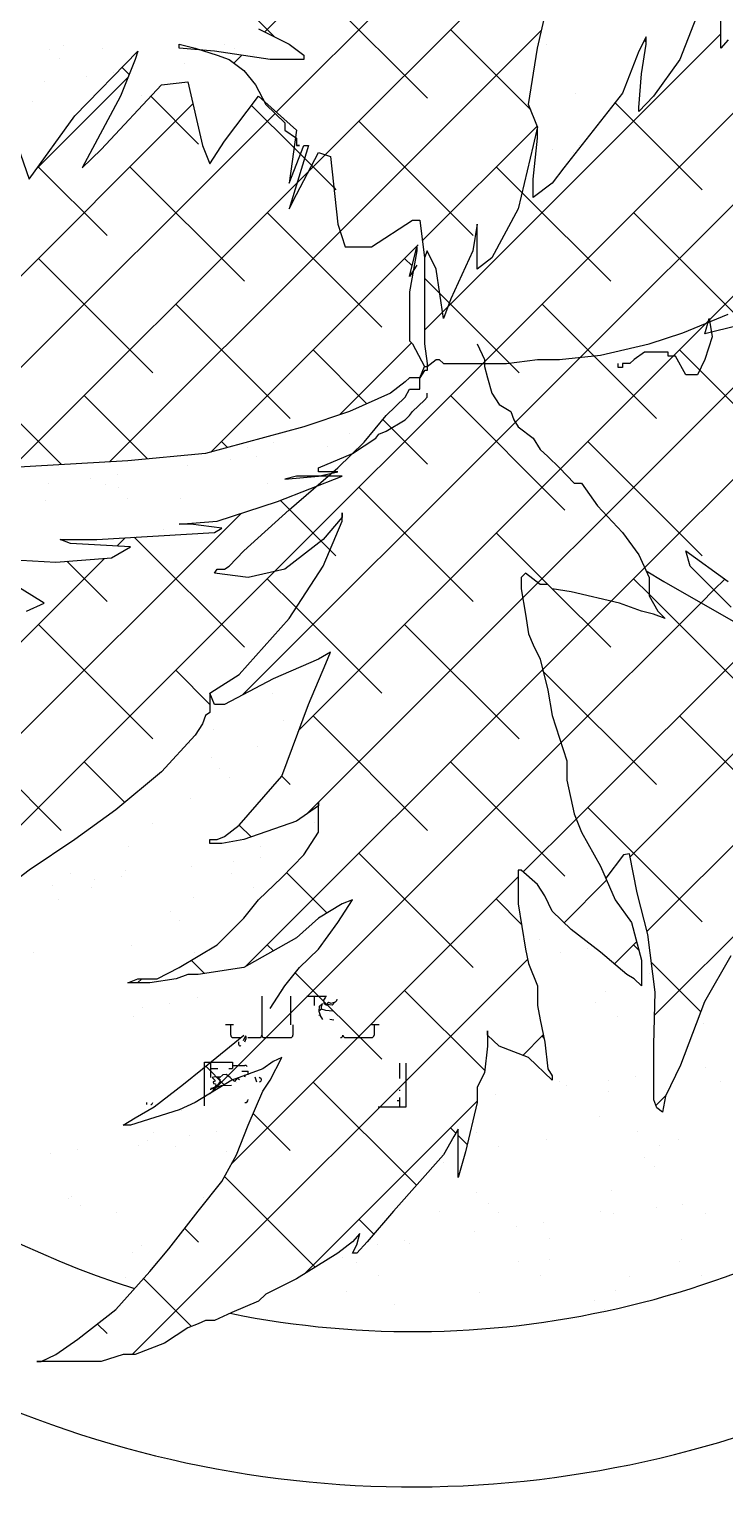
# Model space of a CAD drawing. Header units: metres. Extents: x -32982 to 1660, y -22516 to -303.
# Drawn here: x -20456 to -20174, y -10509 to -9918 of the extents above; entities that cross this region are included whole.
import ezdxf

# ---------------------------------------------------------------- set-up
doc = ezdxf.new("R2010")
doc.units = ezdxf.units.M
doc.header["$LTSCALE"] = 5
doc.header["$MEASUREMENT"] = 0
doc.layers.add('ARREDI_1piano', color=7, linetype='Continuous')

msp = doc.modelspace()

# ---------------------------------------------------------------- linework, layer by layer
at = {"layer": 'ARREDI_1piano', "color": 0}
for p, q in [((-20198.11, -9756.14), (-20360.84, -9918.87)), ((-19986.58, -9767.35), (-20272.58, -10053.35)), ((-19984.55, -9802.44), (-20232.95, -10050.84)), ((-20186.36, -9818.63), (-20336.45, -9968.72)), ((-20230.53, -9825.68), (-20356.24, -9951.39)), ((-20390.6, -9887.23), (-20357.09, -9920.74)), ((-20341.34, -9899.37), (-20294.94, -9945.77)), ((-20175.99, -9925.43), (-20175.99, -9903.84)), ((-20250.4, -9925.43), (-20246.23, -9907.16)), ((-20183.72, -9907.16), (-20192.65, -9930)), ((-20363.5, -9917.54), (-20351, -9923.77)), ((-20248.73, -9918.13), (-20330.4, -9999.8)), ((-20175.99, -9919.63), (-20286.72, -10030.36)), ((-20285.65, -9917.93), (-20253.11, -9950.48)), ((-20206.35, -9920.87), (-20209.32, -9926.68)), ((-20207.07, -9922.27), (-20206.35, -9922.99)), ((-20206.35, -9923.77), (-20206.35, -9920.87)), ((-20173.01, -9922.11), (-20175.99, -9925.43)), ((-20448.01, -9925.91), (-20448.01, -9925.91)), ((-20442.71, -9924.17), (-20442.71, -9924.17)), ((-20437.92, -9952.85), (-20412.32, -9926.68)), ((-20426.85, -9925.41), (-20426.85, -9925.41)), ((-20412.32, -9926.68), (-20413.51, -9930)), ((-20395.65, -9925.44), (-20395.65, -9923.77)), ((-20395.65, -9923.77), (-20389.1, -9925.44)), ((-20381.36, -9926.68), (-20395.65, -9925.44)), ((-20389.1, -9925.44), (-20380.17, -9928.34)), ((-20358.74, -9930), (-20381.36, -9926.68)), ((-20380.17, -9928.34), (-20375.41, -9930)), ((-20377.31, -9924.05), (-20377.31, -9924.05)), ((-20370.28, -9928.31), (-20373.47, -9931.5)), ((-20373.13, -9925.67), (-20373.13, -9925.67)), ((-20365.64, -9928.04), (-20365.64, -9928.04)), ((-20351, -9923.77), (-20345.05, -9928.34)), ((-20345.05, -9928.34), (-20345.05, -9930)), ((-20253.97, -9948.28), (-20250.4, -9925.43)), ((-20246.52, -9923.82), (-20246.52, -9923.82)), ((-20209.32, -9926.68), (-20215.87, -9943.71)), ((-20208.13, -9935.82), (-20206.35, -9923.77)), ((-20207.72, -9923.19), (-20207.72, -9923.19)), ((-20444.14, -9929.46), (-20444.14, -9929.46)), ((-20413.51, -9930), (-20419.46, -9944.96)), ((-20418.79, -9933.29), (-20415.95, -9936.13)), ((-20393.64, -9931.73), (-20393.64, -9931.73)), ((-20375.41, -9930), (-20369.46, -9934.57)), ((-20345.05, -9930), (-20358.74, -9930)), ((-20192.65, -9930), (-20203.37, -9944.95)), ((-20416.43, -9937.33), (-20453.03, -9973.94)), ((-20450.17, -9939.17), (-20450.17, -9939.17)), ((-20433.1, -9936.92), (-20433.1, -9936.92)), ((-20427.2, -9966.55), (-20402.79, -9940.39)), ((-20422.16, -9935.49), (-20422.16, -9935.49)), ((-20402.79, -9940.39), (-20392.08, -9939.14)), ((-20392.08, -9939.14), (-20386.12, -9964.89)), ((-20369.46, -9934.57), (-20364.69, -9940.39)), ((-20364.69, -9940.39), (-20360.53, -9948.28)), ((-20209.32, -9949.52), (-20208.13, -9935.82)), ((-20419.46, -9944.96), (-20434.94, -9974.03)), ((-20410.83, -9944.48), (-20410.83, -9944.48)), ((-20407.09, -9944.99), (-20387.74, -9964.33)), ((-20377.2, -9963.23), (-20363.5, -9944.95)), ((-20363.5, -9944.95), (-20348.03, -9958.66)), ((-20215.87, -9943.71), (-20239.68, -9974.03)), ((-20234.8, -9943.96), (-20234.8, -9943.96)), ((-20203.37, -9944.95), (-20209.32, -9951.18)), ((-20390.02, -9948.05), (-20514.24, -10072.27)), ((-20356.76, -9951.91), (-20470.7, -10065.85)), ((-20455.17, -9947.15), (-20455.17, -9947.15)), ((-20366.29, -9948.67), (-20349.03, -9965.93)), ((-20360.53, -9948.28), (-20352.79, -9955.75)), ((-20250.4, -9957.41), (-20253.97, -9948.28)), ((-20218.9, -9947.56), (-20183.57, -9982.9)), ((-20209.32, -9951.18), (-20209.32, -9949.52)), ((-20456.37, -9978.6), (-20437.92, -9952.85)), ((-20352.79, -9955.75), (-20352.79, -9958.66)), ((-20322.78, -9955.05), (-20276.37, -10001.46)), ((-20250.54, -9957.06), (-20297.05, -10003.57)), ((-20250.4, -9957.41), (-20252.18, -9964.89)), ((-20250.4, -9961.98), (-20250.4, -9957.41)), ((-20383.15, -9972.37), (-20377.2, -9963.23)), ((-20352.79, -9958.66), (-20348.03, -9961.98)), ((-20348.03, -9958.66), (-20351, -9980.26)), ((-20348.03, -9961.98), (-20348.03, -9964.89)), ((-20252.18, -9978.59), (-20250.4, -9961.98)), ((-20461.13, -9964.89), (-20456.37, -9978.6)), ((-20434.94, -9974.03), (-20427.2, -9966.55)), ((-20386.12, -9964.89), (-20383.15, -9972.37)), ((-20351, -9980.26), (-20345.05, -9964.89)), ((-20343.26, -9964.89), (-20351, -9990.64)), ((-20349.03, -9965.93), (-20346.45, -9968.5)), ((-20348.03, -9964.89), (-20346.83, -9964.89)), ((-20346.83, -9964.89), (-20348.03, -9964.89)), ((-20348.03, -9984.82), (-20339.1, -9967.8)), ((-20346.45, -9968.5), (-20344.83, -9970.12)), ((-20345.05, -9964.89), (-20343.26, -9964.89)), ((-20336.45, -9968.72), (-20343.04, -9975.31)), ((-20339.1, -9967.8), (-20334.33, -9969.46)), ((-20334.33, -9969.46), (-20331.36, -9996.87)), ((-20252.18, -9964.89), (-20258.14, -9990.64)), ((-20244.15, -9966.42), (-20244.15, -9966.42)), ((-20235.67, -9967.93), (-20235.67, -9967.93)), ((-20233.22, -9964.98), (-20233.22, -9964.98)), ((-20452.76, -9973.56), (-20424.87, -10001.46)), ((-20415.59, -9973.61), (-20369.18, -10020.02)), ((-20343.04, -9975.31), (-20347.84, -9980.11)), ((-20344.83, -9970.12), (-20341.87, -9973.09)), ((-20341.87, -9973.09), (-20332.97, -9981.98)), ((-20267.09, -9973.61), (-20256.62, -9984.09)), ((-20239.68, -9974.03), (-20244.44, -9980.26)), ((-20347.84, -9980.11), (-20463.32, -10095.59)), ((-20252.18, -9986.07), (-20252.18, -9978.59)), ((-20244.44, -9980.26), (-20252.18, -9986.07)), ((-20351, -9990.64), (-20348.03, -9984.82)), ((-20332.97, -9981.98), (-20332.06, -9982.9)), ((-20256.62, -9984.09), (-20220.69, -10020.02)), ((-20359.9, -9992.18), (-20313.5, -10038.58)), ((-20258.14, -9990.64), (-20268.85, -10010.57)), ((-20211.41, -9992.18), (-20171.09, -10032.49)), ((-20331.36, -9996.87), (-20328.38, -10006.01)), ((-20317.67, -10006.01), (-20301, -9995.21)), ((-20301, -9995.21), (-20298.02, -9995.21)), ((-20298.02, -9995.21), (-20296.23, -10010.57)), ((-20274.8, -9996.87), (-20276.59, -10007.67)), ((-20274.8, -10015.14), (-20274.8, -9996.87)), ((-20066.54, -9995.8), (-20206.95, -10136.21)), ((-20330.4, -9999.8), (-20423.84, -10093.24)), ((-20298.67, -10005.19), (-20382.8, -10089.32)), ((-20452.71, -10010.74), (-20406.31, -10057.14)), ((-20328.38, -10006.01), (-20317.67, -10006.01)), ((-20304.22, -10010.74), (-20301.14, -10013.81)), ((-20302.19, -10018.05), (-20299.21, -10006.01)), ((-20299.21, -10007.67), (-20302.19, -10024.28)), ((-20299.21, -10006.01), (-20299.21, -10007.67)), ((-20295.04, -10007.67), (-20296.23, -10010.57)), ((-20296.23, -10010.57), (-20296.23, -10045.46)), ((-20291.47, -10015.14), (-20295.04, -10007.67)), ((-20276.59, -10007.67), (-20285.52, -10027.19)), ((-20268.85, -10010.57), (-20274.8, -10015.14)), ((-20154.76, -10009.77), (-20180.65, -10035.67)), ((-20299.21, -10013.48), (-20302.19, -10018.05)), ((-20300.44, -10014.52), (-20300.1, -10014.85)), ((-20288.5, -10035.08), (-20291.47, -10015.14)), ((-20123.65, -10015.79), (-20222.58, -10114.72)), ((-20296.23, -10018.72), (-20290.01, -10024.95)), ((-20302.19, -10024.28), (-20302.19, -10044.21)), ((-20290.01, -10024.95), (-20286.14, -10028.82)), ((-20285.52, -10027.19), (-20288.5, -10035.08)), ((-20286.14, -10028.82), (-20261.76, -10053.2)), ((-20397.02, -10029.3), (-20350.62, -10075.7)), ((-20288.88, -10032.52), (-20296.23, -10039.88)), ((-20286.72, -10030.36), (-20288.88, -10032.52)), ((-20248.53, -10029.3), (-20227.53, -10050.3)), ((-20191.46, -10040.89), (-20173.01, -10033.41)), ((-20182.07, -10037.09), (-20241.09, -10096.1)), ((-20205.15, -10045.46), (-20191.46, -10040.89)), ((-20182.53, -10041.31), (-20180.75, -10035.08)), ((-20168.84, -10037.98), (-20182.53, -10041.31)), ((-20181.02, -10036.04), (-20182.07, -10037.09)), ((-20180.75, -10035.08), (-20179.56, -10042.55)), ((-20301.4, -10045.04), (-20330.57, -10074.21)), ((-20302.19, -10044.21), (-20301, -10045.46)), ((-20301, -10045.46), (-20296.23, -10054.6)), ((-20296.23, -10045.46), (-20295.04, -10053.35)), ((-20274.8, -10045.46), (-20271.83, -10051.69)), ((-20224.8, -10050.03), (-20205.15, -10045.46)), ((-20179.56, -10042.55), (-20182.53, -10051.69)), ((-20341.34, -10047.86), (-20319.51, -10069.69)), ((-20295.04, -10054.6), (-20291.47, -10051.69)), ((-20291.47, -10051.69), (-20290.28, -10051.69)), ((-20290.28, -10051.69), (-20288.5, -10053.35)), ((-20271.83, -10051.69), (-20271.83, -10054.6)), ((-20262.9, -10053.35), (-20250.4, -10051.69)), ((-20232.95, -10050.84), (-20259.3, -10077.2)), ((-20250.4, -10051.69), (-20241.47, -10051.69)), ((-20241.47, -10051.69), (-20224.8, -10050.03)), ((-20227.53, -10050.3), (-20202.13, -10075.7)), ((-20211.11, -10051.69), (-20212.89, -10053.35)), ((-20206.94, -10048.78), (-20211.11, -10051.69)), ((-20197.42, -10048.78), (-20206.94, -10048.78)), ((-20197.42, -10050.44), (-20197.42, -10048.78)), ((-20194.44, -10050.44), (-20197.42, -10050.44)), ((-20190.27, -10057.92), (-20194.44, -10050.44)), ((-20192.85, -10047.86), (-20146.44, -10094.27)), ((-20182.53, -10051.69), (-20185.51, -10057.92)), ((-20272.58, -10053.35), (-20357, -10137.77)), ((-20298.02, -10059.16), (-20296.23, -10054.6)), ((-20296.23, -10056.26), (-20298.02, -10059.16)), ((-20296.23, -10054.6), (-20295.04, -10054.6)), ((-20295.04, -10056.26), (-20296.23, -10056.26)), ((-20295.04, -10053.35), (-20295.04, -10056.26)), ((-20288.5, -10053.35), (-20262.9, -10053.35)), ((-20271.83, -10054.6), (-20270.64, -10059.16)), ((-20261.76, -10053.2), (-20257.81, -10057.14)), ((-20217.66, -10055.01), (-20217.66, -10053.35)), ((-20215.87, -10055.01), (-20217.66, -10055.01)), ((-20212.89, -10053.35), (-20215.87, -10053.35)), ((-20215.87, -10053.35), (-20215.87, -10055.01)), ((-20185.51, -10057.92), (-20190.27, -10057.92)), ((-20303.97, -10060.83), (-20309.93, -10065.39)), ((-20302.19, -10059.16), (-20303.97, -10060.83)), ((-20303.97, -10067.06), (-20302.19, -10063.73)), ((-20298.02, -10059.16), (-20302.19, -10059.16)), ((-20302.19, -10063.73), (-20298.02, -10063.73)), ((-20298.02, -10063.73), (-20298.02, -10059.16)), ((-20270.64, -10059.16), (-20268.85, -10065.39)), ((-20434.15, -10066.42), (-20408.5, -10092.07)), ((-20309.93, -10065.39), (-20326.59, -10072.87)), ((-20311.71, -10074.53), (-20303.97, -10067.06)), ((-20301, -10072.87), (-20296.23, -10068.3)), ((-20296.23, -10068.3), (-20295.04, -10067.06)), ((-20295.04, -10067.06), (-20295.04, -10065.39)), ((-20285.65, -10066.42), (-20239.25, -10112.83)), ((-20268.85, -10065.39), (-20265.87, -10069.96)), ((-20265.87, -10069.96), (-20261.11, -10072.87)), ((-20465.74, -10071.95), (-20443.43, -10094.27)), ((-20326.59, -10072.87), (-20345.05, -10079.1)), ((-20320.64, -10085.33), (-20311.71, -10074.53)), ((-20313.05, -10076.15), (-20294.94, -10094.27)), ((-20311.71, -10080.76), (-20303.97, -10076.19)), ((-20303.97, -10076.19), (-20302.19, -10074.53)), ((-20302.19, -10074.53), (-20301, -10072.87)), ((-20261.11, -10072.87), (-20259.92, -10076.19)), ((-20259.92, -10076.19), (-20258.14, -10079.1)), ((-20345.05, -10079.1), (-20384.93, -10089.9)), ((-20259.3, -10077.2), (-20369.9, -10187.8)), ((-20326.43, -10081.81), (-20326.43, -10081.81)), ((-20315.88, -10083.67), (-20314.69, -10082.01)), ((-20314.69, -10082.01), (-20311.71, -10080.76)), ((-20258.14, -10079.1), (-20252.18, -10083.67)), ((-20378.46, -10084.98), (-20375.97, -10087.47)), ((-20367.84, -10087.53), (-20367.84, -10087.53)), ((-20357.24, -10085.36), (-20357.24, -10085.36)), ((-20335.55, -10087.2), (-20335.55, -10087.2)), ((-20331.36, -10095.71), (-20320.64, -10085.33)), ((-20325.4, -10089.9), (-20315.88, -10083.67)), ((-20252.18, -10083.67), (-20249.21, -10088.24)), ((-20249.21, -10088.24), (-20246.23, -10091.14)), ((-20229.97, -10084.98), (-20183.57, -10131.39)), ((-20416.48, -10092.8), (-20465.3, -10095.71)), ((-20384.93, -10089.9), (-20416.48, -10092.8)), ((-20375.01, -10092.39), (-20375.01, -10092.39)), ((-20364.08, -10090.96), (-20364.08, -10090.96)), ((-20339.1, -10095.71), (-20325.4, -10089.9)), ((-20246.23, -10091.14), (-20241.47, -10095.71)), ((-20431.54, -10099.84), (-20431.54, -10099.84)), ((-20420.61, -10098.4), (-20420.61, -10098.4)), ((-20392.08, -10094.64), (-20392.08, -10094.64)), ((-20355.76, -10109.42), (-20329.57, -10099.03)), ((-20352.79, -10100.28), (-20339.1, -10099.03)), ((-20348.03, -10099.03), (-20352.79, -10100.28)), ((-20351, -10112.74), (-20331.36, -10095.71)), ((-20329.57, -10099.03), (-20348.03, -10099.03)), ((-20241.09, -10096.1), (-20347.13, -10202.15)), ((-20339.1, -10097.37), (-20339.1, -10095.71)), ((-20339.1, -10099.03), (-20331.36, -10097.37)), ((-20331.36, -10097.37), (-20339.1, -10097.37)), ((-20241.47, -10095.71), (-20235.51, -10101.94)), ((-20448.61, -10102.08), (-20448.61, -10102.08)), ((-20425.35, -10102.36), (-20425.35, -10102.36)), ((-20420.37, -10103.8), (-20420.37, -10103.8)), ((-20359.95, -10102.24), (-20359.95, -10102.24)), ((-20338.97, -10102.11), (-20338.97, -10102.11)), ((-20322.78, -10103.55), (-20276.37, -10149.95)), ((-20235.51, -10101.94), (-20232.54, -10101.94)), ((-20232.54, -10101.94), (-20225.99, -10111.08)), ((-20449.88, -10109), (-20449.88, -10109)), ((-20416.49, -10108), (-20416.49, -10108)), ((-20394.91, -10108.3), (-20394.91, -10108.3)), ((-20380.17, -10117.31), (-20355.76, -10109.42)), ((-20354.52, -10108.92), (-20350.84, -10112.6)), ((-20225.99, -10111.08), (-20215.87, -10121.88)), ((-20370.55, -10114.2), (-20515.1, -10258.75)), ((-20395.65, -10118.55), (-20380.17, -10117.31)), ((-20369.46, -10129.35), (-20351, -10112.74)), ((-20350.84, -10112.6), (-20338.07, -10125.38)), ((-20329.57, -10115.65), (-20337.31, -10124.78)), ((-20337.31, -10135.58), (-20329.57, -10117.31)), ((-20329.57, -10117.31), (-20329.57, -10113.99)), ((-20329.57, -10113.99), (-20329.57, -10115.65)), ((-20222.58, -10114.72), (-20250.18, -10142.31)), ((-20428.99, -10124.78), (-20381.36, -10121.88)), ((-20402.1, -10120.54), (-20402.1, -10120.54)), ((-20390.89, -10118.55), (-20395.65, -10118.55)), ((-20378.39, -10120.22), (-20390.89, -10118.55)), ((-20381.36, -10121.88), (-20378.39, -10120.22)), ((-20267.09, -10122.11), (-20245.01, -10144.19)), ((-20215.87, -10121.88), (-20209.32, -10131.01)), ((-20439.7, -10126.44), (-20443.87, -10124.78)), ((-20443.87, -10124.78), (-20428.99, -10124.78)), ((-20415.29, -10127.69), (-20439.7, -10126.44)), ((-20423.03, -10132.26), (-20415.29, -10127.69)), ((-20417.56, -10124.09), (-20420.88, -10127.41)), ((-20420.24, -10127.73), (-20420.24, -10127.73)), ((-20413.83, -10123.86), (-20369.18, -10168.51)), ((-20375.41, -10135.58), (-20369.46, -10129.35)), ((-20337.31, -10124.78), (-20352.79, -10136.83)), ((-20338.07, -10125.38), (-20334.5, -10128.95)), ((-20334.5, -10128.95), (-20332.06, -10131.39)), ((-20188.49, -10135.58), (-20190.27, -10129.35)), ((-20190.27, -10129.35), (-20173.01, -10141.81)), ((-20425.95, -10132.47), (-20573.83, -10280.35)), ((-20474.82, -10132.26), (-20445.65, -10133.92)), ((-20445.65, -10133.92), (-20423.03, -10132.26)), ((-20441.22, -10133.6), (-20424.87, -10149.95)), ((-20377.19, -10136.83), (-20375.41, -10135.58)), ((-20351, -10156.76), (-20337.31, -10135.58)), ((-20209.32, -10131.01), (-20205.15, -10140.15)), ((-20171.82, -10152.19), (-20188.49, -10135.58)), ((-20357, -10137.77), (-20488.53, -10269.3)), ((-20450.42, -10150.53), (-20467.08, -10140.15)), ((-20381.36, -10138.49), (-20380.17, -10136.83)), ((-20367.67, -10140.15), (-20381.36, -10138.49)), ((-20380.17, -10136.83), (-20377.19, -10136.83)), ((-20352.79, -10136.83), (-20367.67, -10140.15)), ((-20359.9, -10140.67), (-20348.18, -10152.39)), ((-20255.16, -10138.49), (-20256.94, -10140.15)), ((-20256.94, -10140.15), (-20256.94, -10144.72)), ((-20249.21, -10143.06), (-20255.16, -10138.49)), ((-20206.95, -10136.21), (-20220.48, -10149.74)), ((-20211.41, -10140.67), (-20205.15, -10146.92)), ((-20206.34, -10137.54), (-20199.2, -10141.81)), ((-20205.15, -10140.15), (-20205.15, -10147.62)), ((-20174.41, -10140.8), (-20178.83, -10145.21)), ((-20256.94, -10144.72), (-20255.16, -10155.1)), ((-20250.18, -10142.31), (-20256.3, -10148.44)), ((-20246.23, -10143.06), (-20249.21, -10143.06)), ((-20244.44, -10144.72), (-20246.23, -10143.06)), ((-20245.01, -10144.19), (-20220.69, -10168.51)), ((-20236.7, -10145.96), (-20244.44, -10144.72)), ((-20217.06, -10150.53), (-20236.7, -10145.96)), ((-20205.15, -10146.92), (-20165, -10187.07)), ((-20199.2, -10141.81), (-20170.03, -10158.42)), ((-20178.83, -10145.21), (-20184.05, -10150.44)), ((-20457.56, -10153.86), (-20450.42, -10150.53)), ((-20348.18, -10152.39), (-20313.5, -10187.07)), ((-20256.3, -10148.44), (-20344.16, -10236.3)), ((-20220.48, -10149.74), (-20248.22, -10177.48)), ((-20184.05, -10150.44), (-20240.85, -10207.24)), ((-20146.14, -10149.64), (-20234.68, -10238.18)), ((-20208.13, -10153.85), (-20217.06, -10150.53)), ((-20205.15, -10147.62), (-20201.58, -10153.85)), ((-20452.71, -10159.23), (-20406.31, -10205.63)), ((-20371.24, -10179.6), (-20351, -10156.76)), ((-20304.22, -10159.23), (-20257.81, -10205.63)), ((-20255.16, -10155.1), (-20253.97, -10162.99)), ((-20116.39, -10157.02), (-20212.82, -10253.45)), ((-20203.37, -10155.1), (-20208.13, -10153.85)), ((-20198.61, -10156.76), (-20203.37, -10155.1)), ((-20201.58, -10153.85), (-20200.39, -10155.1)), ((-20200.39, -10155.1), (-20198.61, -10156.76)), ((-20253.97, -10162.99), (-20252.18, -10167.56)), ((-20083.03, -10160.79), (-20205.98, -10283.73)), ((-20334.33, -10170.47), (-20339.1, -10173.37)), ((-20336.12, -10175.04), (-20334.33, -10170.47)), ((-20252.18, -10167.56), (-20249.21, -10173.37)), ((-20339.1, -10173.37), (-20357.55, -10181.27)), ((-20343.26, -10191.65), (-20336.12, -10175.04)), ((-20249.21, -10173.37), (-20246.23, -10185.83)), ((-20397.02, -10177.79), (-20383.15, -10191.67)), ((-20381.36, -10185.83), (-20371.24, -10179.6)), ((-20357.55, -10181.27), (-20377.19, -10191.65)), ((-20248.22, -10177.48), (-20368.7, -10297.96)), ((-20248.53, -10177.79), (-20248.03, -10178.29)), ((-20248.03, -10178.29), (-20202.13, -10224.2)), ((-20062.13, -10177.01), (-20202.91, -10317.78)), ((-20383.15, -10187.08), (-20381.36, -10185.83)), ((-20381.36, -10191.65), (-20383.15, -10187.08)), ((-20383.15, -10187.08), (-20383.15, -10194.97)), ((-20357.91, -10187.1), (-20357.91, -10187.1)), ((-20246.23, -10185.83), (-20244.44, -10196.22)), ((-20377.19, -10191.65), (-20381.36, -10191.65)), ((-20353.98, -10220.72), (-20343.26, -10191.65)), ((-20489.83, -10196.35), (-20443.43, -10242.76)), ((-20386.12, -10199.54), (-20389.1, -10204.11)), ((-20384.93, -10196.22), (-20386.12, -10199.54)), ((-20383.15, -10194.97), (-20384.93, -10196.22)), ((-20353.36, -10198.29), (-20353.36, -10198.29)), ((-20341.34, -10196.35), (-20294.94, -10242.76)), ((-20244.44, -10196.22), (-20238.49, -10214.49)), ((-20192.85, -10196.35), (-20146.44, -10242.76)), ((-20389.1, -10204.11), (-20402.79, -10219.06)), ((-20381.88, -10202.04), (-20381.88, -10202.04)), ((-20391.43, -10207.53), (-20391.43, -10207.53)), ((-20240.85, -10207.24), (-20383.19, -10349.58)), ((-20363.87, -10208.92), (-20363.87, -10208.92)), ((-20434.15, -10214.92), (-20417.64, -10231.42)), ((-20382.57, -10213.17), (-20382.57, -10213.17)), ((-20379.14, -10217.85), (-20379.14, -10217.85)), ((-20285.65, -10214.92), (-20239.25, -10261.32)), ((-20238.49, -10214.49), (-20238.49, -10222.38)), ((-20402.79, -10219.06), (-20421.25, -10234.43)), ((-20375.27, -10221.4), (-20375.27, -10221.4)), ((-20371.24, -10240.65), (-20353.98, -10220.72)), ((-20354.03, -10220.78), (-20350.62, -10224.2)), ((-20238.49, -10222.38), (-20235.51, -10236.09)), ((-20390.94, -10229.69), (-20390.94, -10229.69)), ((-20421.25, -10234.43), (-20437.91, -10246.47)), ((-20339.1, -10232.76), (-20348.02, -10238.99)), ((-20339.1, -10243.56), (-20339.1, -10231.52)), ((-20339.1, -10231.52), (-20339.1, -10232.76)), ((-20235.51, -10236.09), (-20232.54, -10243.56)), ((-20229.97, -10233.48), (-20183.57, -10279.88)), ((-20406.35, -10239.81), (-20406.35, -10239.81)), ((-20377.19, -10245.22), (-20371.24, -10240.65)), ((-20371.27, -10240.67), (-20366.5, -10245.44)), ((-20348.02, -10238.99), (-20369.46, -10246.47)), ((-20340.95, -10239.69), (-20340.95, -10239.69)), ((-20234.68, -10238.18), (-20256.14, -10259.64)), ((-20437.91, -10246.47), (-20456.37, -10258.93)), ((-20383.15, -10248.13), (-20383.15, -10246.47)), ((-20383.15, -10246.47), (-20380.17, -10246.47)), ((-20380.17, -10246.47), (-20377.19, -10245.22)), ((-20369.46, -10246.47), (-20378.38, -10248.13)), ((-20345.05, -10252.7), (-20339.1, -10243.56)), ((-20232.54, -10243.56), (-20224.8, -10257.27)), ((-20416.27, -10249.12), (-20416.27, -10249.12)), ((-20378.38, -10248.13), (-20383.15, -10248.13)), ((-20362.55, -10249.38), (-20362.55, -10249.38)), ((-20353.98, -10261.84), (-20345.05, -10252.7)), ((-20322.78, -10252.04), (-20276.37, -10298.44)), ((-20215.44, -10252.73), (-20222.67, -10262.15)), ((-20213.03, -10252.32), (-20215.44, -10252.73)), ((-20210, -10268.15), (-20213.03, -10252.32)), ((-20456.37, -10258.93), (-20470.06, -10269.31)), ((-20417.5, -10258.98), (-20417.5, -10258.98)), ((-20390.52, -10257.55), (-20390.52, -10257.55)), ((-20373.45, -10255.31), (-20373.45, -10255.31)), ((-20362.52, -10253.87), (-20362.52, -10253.87)), ((-20256.94, -10258.93), (-20258.13, -10258.93)), ((-20258.13, -10258.93), (-20258.13, -10272.63)), ((-20250.4, -10264.74), (-20256.94, -10258.93)), ((-20224.8, -10257.27), (-20218.85, -10270.97)), ((-20447.05, -10265), (-20447.05, -10265)), ((-20439.86, -10260.24), (-20439.86, -10260.24)), ((-20429.98, -10262.75), (-20429.98, -10262.75)), ((-20419.05, -10261.31), (-20419.05, -10261.31)), ((-20374.47, -10260.12), (-20374.47, -10260.12)), ((-20258.13, -10261.64), (-20374.34, -10377.85)), ((-20363.5, -10270.97), (-20353.98, -10261.84)), ((-20352.06, -10259.88), (-20335.62, -10276.32)), ((-20247.42, -10269.31), (-20250.4, -10264.74)), ((-20222.33, -10262.96), (-20239.59, -10280.22)), ((-20444.59, -10270.85), (-20444.59, -10270.85)), ((-20431.01, -10265.88), (-20431.01, -10265.88)), ((-20389.62, -10270.15), (-20389.62, -10270.15)), ((-20369.46, -10278.45), (-20363.5, -10270.97)), ((-20365.61, -10265.76), (-20365.61, -10265.76)), ((-20331.36, -10280.11), (-20325.4, -10270.97)), ((-20325.4, -10270.97), (-20329.57, -10272.63)), ((-20267.09, -10270.6), (-20256.79, -10280.91)), ((-20244.44, -10275.54), (-20247.42, -10269.31)), ((-20218.85, -10270.97), (-20212.3, -10280.11)), ((-20205.66, -10285), (-20210, -10268.15)), ((-20399.23, -10275.72), (-20399.23, -10275.72)), ((-20329.57, -10272.63), (-20339.09, -10278.45)), ((-20258.13, -10272.63), (-20255.16, -10290.91)), ((-20236.7, -10283.02), (-20244.44, -10275.54)), ((-20395.36, -10279.27), (-20395.36, -10279.27)), ((-20380.17, -10289.25), (-20369.46, -10278.45)), ((-20339.09, -10278.45), (-20348.02, -10286.34)), ((-20339.09, -10290.91), (-20331.36, -10280.11)), ((-20224.8, -10292.15), (-20236.7, -10283.02)), ((-20212.3, -10280.11), (-20208.13, -10295.47)), ((-20395.65, -10298.38), (-20380.17, -10289.25)), ((-20348.02, -10286.34), (-20369.46, -10298.38)), ((-20359.9, -10289.16), (-20357.44, -10291.63)), ((-20249.54, -10287.1), (-20249.54, -10287.1)), ((-20210.18, -10287.93), (-20219.19, -10296.94)), ((-20211.41, -10289.16), (-20209.26, -10291.31)), ((-20202.63, -10308.34), (-20205.66, -10285)), ((-20454.78, -10292.51), (-20454.78, -10292.51)), ((-20414.94, -10289.58), (-20414.94, -10289.58)), ((-20254.33, -10294.96), (-20414.74, -10455.37)), ((-20389.39, -10292.4), (-20389.39, -10292.4)), ((-20346.83, -10298.38), (-20339.09, -10290.91)), ((-20255.16, -10290.91), (-20253.97, -10296.72)), ((-20241.03, -10292.24), (-20241.03, -10292.24)), ((-20230.1, -10290.81), (-20230.1, -10290.81)), ((-20214.08, -10301.29), (-20224.8, -10292.15)), ((-20171.95, -10293.61), (-20182.69, -10312.38)), ((-20404.58, -10302.95), (-20395.65, -10298.38)), ((-20390.72, -10295.47), (-20385.31, -10300.88)), ((-20369.46, -10298.38), (-20387.91, -10301.29)), ((-20352.79, -10305.86), (-20346.83, -10298.38)), ((-20348.54, -10300.52), (-20313.5, -10335.57)), ((-20253.97, -10296.72), (-20250.4, -10305.86)), ((-20208.13, -10295.47), (-20208.13, -10305.86)), ((-20205.15, -10301), (-20205.15, -10301)), ((-20204.18, -10296.39), (-20184.2, -10316.37)), ((-20416.48, -10304.61), (-20412.32, -10302.95)), ((-20407.55, -10304.61), (-20416.48, -10304.61)), ((-20410.81, -10302.95), (-20412.48, -10304.61)), ((-20412.32, -10302.95), (-20404.58, -10302.95)), ((-20396.84, -10302.95), (-20407.55, -10304.61)), ((-20392.08, -10301.29), (-20396.84, -10302.95)), ((-20387.91, -10301.29), (-20392.08, -10301.29)), ((-20358.74, -10314.99), (-20352.79, -10305.86)), ((-20250.4, -10305.86), (-20250.4, -10313.75)), ((-20211.11, -10302.95), (-20214.08, -10301.29)), ((-20208.13, -10305.86), (-20211.11, -10302.95)), ((-20388.3, -10310.62), (-20388.3, -10310.62)), ((-20357.51, -10312.71), (-20357.51, -10312.71)), ((-20354.09, -10307.13), (-20354.09, -10307.13)), ((-20304.22, -10307.72), (-20271.72, -10340.22)), ((-20226.71, -10312.47), (-20226.71, -10312.47)), ((-20222.89, -10308.13), (-20222.89, -10308.13)), ((-20203.26, -10329.62), (-20202.63, -10308.34)), ((-20182.69, -10312.38), (-20192.38, -10337.96)), ((-20414.05, -10318.47), (-20414.05, -10318.47)), ((-20410.62, -10314.57), (-20410.62, -10314.57)), ((-20399.69, -10313.13), (-20399.69, -10313.13)), ((-20250.4, -10313.75), (-20249.21, -10319.56)), ((-20217.86, -10318.11), (-20217.86, -10318.11)), ((-20270.64, -10324.13), (-20270.64, -10330.36)), ((-20270.64, -10325.79), (-20270.64, -10324.13)), ((-20249.21, -10319.56), (-20247.42, -10328.7)), ((-20183.01, -10321.29), (-20183.01, -10321.29)), ((-20386.12, -10339.5), (-20369.46, -10325.79)), ((-20270.64, -10330.36), (-20271.83, -10341.16)), ((-20265.87, -10330.36), (-20270.64, -10325.79)), ((-20253.97, -10334.93), (-20265.87, -10330.36)), ((-20248, -10325.75), (-20256.29, -10334.04)), ((-20248.53, -10326.28), (-20247.74, -10327.08)), ((-20247.42, -10328.7), (-20246.23, -10339.5)), ((-20203.26, -10352.13), (-20203.26, -10329.62)), ((-20357.55, -10336.59), (-20361.72, -10339.5)), ((-20358.74, -10344.07), (-20353.98, -10334.93)), ((-20353.98, -10334.93), (-20357.55, -10336.59)), ((-20244.44, -10344.07), (-20253.97, -10334.93)), ((-20393.86, -10345.73), (-20386.12, -10339.5)), ((-20384.85, -10338.45), (-20377.33, -10345.98)), ((-20361.72, -10339.5), (-20374.22, -10344.07)), ((-20271.83, -10341.16), (-20274.8, -10346.97)), ((-20246.23, -10339.5), (-20244.44, -10342.4)), ((-20244.44, -10342.4), (-20244.44, -10344.07)), ((-20192.38, -10337.96), (-20198.41, -10350.59)), ((-20182.22, -10338.87), (-20182.22, -10338.87)), ((-20405.77, -10354.86), (-20393.86, -10345.73)), ((-20374.22, -10344.07), (-20389.1, -10353.2)), ((-20372.43, -10344.98), (-20372.43, -10344.98)), ((-20361.72, -10348.63), (-20358.74, -10344.07)), ((-20341.34, -10344.85), (-20299.44, -10386.74)), ((-20274.8, -10346.97), (-20274.8, -10353.2)), ((-20241.63, -10344.74), (-20241.63, -10344.74)), ((-20238.75, -10346.32), (-20238.75, -10346.32)), ((-20221.67, -10344.07), (-20221.67, -10344.07)), ((-20210.74, -10342.63), (-20210.74, -10342.63)), ((-20176.23, -10344.63), (-20176.23, -10344.63)), ((-20389.1, -10353.2), (-20395.65, -10356.11)), ((-20367.67, -10362.34), (-20361.72, -10348.63)), ((-20274.8, -10352.56), (-20345, -10422.75)), ((-20274.8, -10353.2), (-20279.57, -10373.14)), ((-20267.27, -10350.07), (-20267.27, -10350.07)), ((-20221.57, -10348.59), (-20221.57, -10348.59)), ((-20202.04, -10355.31), (-20203.26, -10352.13)), ((-20198.25, -10350.25), (-20202.39, -10354.39)), ((-20198.41, -10350.59), (-20199.73, -10357.08)), ((-20418.27, -10362.34), (-20413.51, -10359.43)), ((-20395.65, -10356.11), (-20415.29, -10362.34)), ((-20413.51, -10359.43), (-20405.77, -10354.86)), ((-20394.54, -10356.29), (-20394.54, -10356.29)), ((-20365.64, -10357.67), (-20350.62, -10372.69)), ((-20225.24, -10358.87), (-20225.24, -10358.87)), ((-20199.73, -10357.08), (-20202.04, -10355.31)), ((-20415.29, -10362.34), (-20418.27, -10362.34)), ((-20405.94, -10365.41), (-20405.94, -10365.41)), ((-20380.32, -10364.95), (-20380.32, -10364.95)), ((-20372.43, -10374.38), (-20367.67, -10362.34)), ((-20285.65, -10363.41), (-20283.5, -10365.56)), ((-20282.54, -10364), (-20284.33, -10366.91)), ((-20282.54, -10383.52), (-20282.54, -10364)), ((-20275.15, -10365.17), (-20275.15, -10365.17)), ((-20209.75, -10365.05), (-20209.75, -10365.05)), ((-20412.3, -10370.51), (-20412.3, -10370.51)), ((-20408.33, -10368.64), (-20408.33, -10368.64)), ((-20397.09, -10371.05), (-20397.09, -10371.05)), ((-20391.25, -10366.39), (-20391.25, -10366.39)), ((-20284.33, -10366.91), (-20288.49, -10374.38)), ((-20282.54, -10366.52), (-20278.86, -10370.2)), ((-20266.29, -10370.81), (-20266.29, -10370.81)), ((-20246.89, -10368.02), (-20246.89, -10368.02)), ((-20200.9, -10370.7), (-20200.9, -10370.7)), ((-20193.17, -10368.28), (-20193.17, -10368.28)), ((-20447.78, -10373.84), (-20447.78, -10373.84)), ((-20436.85, -10372.4), (-20436.85, -10372.4)), ((-20378.38, -10385.18), (-20372.43, -10374.38)), ((-20376.27, -10373.03), (-20376.27, -10373.03)), ((-20288.49, -10374.38), (-20308.73, -10397.23)), ((-20288.37, -10377.3), (-20288.37, -10377.3)), ((-20279.57, -10373.14), (-20282.54, -10383.52)), ((-20206.97, -10375.61), (-20206.97, -10375.61)), ((-20377.27, -10383.16), (-20340.49, -10419.94)), ((-20203.1, -10379.16), (-20203.1, -10379.16)), ((-20387.91, -10397.23), (-20378.38, -10385.18)), ((-20275.21, -10389.76), (-20275.21, -10389.76)), ((-20220.24, -10389.06), (-20220.24, -10389.06)), ((-20440.62, -10392.24), (-20440.62, -10392.24)), ((-20439.4, -10391.47), (-20439.4, -10391.47)), ((-20435.53, -10395.01), (-20435.53, -10395.01)), ((-20385.65, -10391.54), (-20385.65, -10391.54)), ((-20270.1, -10394.04), (-20270.1, -10394.04)), ((-20191.38, -10394.45), (-20191.38, -10394.45)), ((-20420.86, -10397.69), (-20420.86, -10397.69)), ((-20399.81, -10412.59), (-20387.91, -10397.23)), ((-20322.78, -10400.53), (-20316.76, -10406.55)), ((-20308.73, -10397.23), (-20319.45, -10409.68)), ((-20290.07, -10397.45), (-20290.07, -10397.45)), ((-20266.23, -10397.59), (-20266.23, -10397.59)), ((-20224.67, -10397.33), (-20224.67, -10397.33)), ((-20219.38, -10398.14), (-20219.38, -10398.14)), ((-20202.31, -10395.89), (-20202.31, -10395.89)), ((-20182.2, -10398.31), (-20182.2, -10398.31)), ((-20393.33, -10404.22), (-20387.74, -10409.81)), ((-20322.43, -10406.36), (-20325.4, -10409.68)), ((-20323.62, -10410.93), (-20322.43, -10406.36)), ((-20275.91, -10405.58), (-20275.91, -10405.58)), ((-20258.84, -10403.33), (-20258.84, -10403.33)), ((-20247.91, -10401.89), (-20247.91, -10401.89)), ((-20410.98, -10410.97), (-20410.98, -10410.97)), ((-20407.55, -10421.73), (-20399.81, -10412.59)), ((-20325.4, -10409.68), (-20331.36, -10414.25)), ((-20325.4, -10414.25), (-20323.62, -10410.93)), ((-20319.45, -10409.68), (-20323.62, -10414.25)), ((-20315.37, -10410.77), (-20315.37, -10410.77)), ((-20304.43, -10409.34), (-20304.43, -10409.34)), ((-20302.29, -10410.53), (-20302.29, -10410.53)), ((-20245.57, -10408.49), (-20245.57, -10408.49)), ((-20191.85, -10408.75), (-20191.85, -10408.75)), ((-20414.63, -10414.17), (-20414.63, -10414.17)), ((-20331.36, -10414.25), (-20348.02, -10424.64)), ((-20329.36, -10416.02), (-20329.36, -10416.02)), ((-20323.62, -10414.25), (-20325.4, -10414.25)), ((-20323.59, -10417.88), (-20323.59, -10417.88)), ((-20258.19, -10417.76), (-20258.19, -10417.76)), ((-20245.33, -10416.74), (-20245.33, -10416.74)), ((-20192.79, -10417.64), (-20192.79, -10417.64)), ((-20421.25, -10437.1), (-20407.55, -10421.73)), ((-20417.49, -10424.22), (-20417.49, -10424.22)), ((-20410.1, -10424.58), (-20390.67, -10444.01)), ((-20348.02, -10424.64), (-20360.53, -10430.87)), ((-20314.73, -10423.52), (-20314.73, -10423.52)), ((-20249.33, -10423.4), (-20249.33, -10423.4)), ((-20213.05, -10423.76), (-20213.05, -10423.76)), ((-20183.94, -10423.28), (-20183.94, -10423.28)), ((-20360.53, -10430.87), (-20363.5, -10433.77)), ((-20327.61, -10429.96), (-20327.61, -10429.96)), ((-20273.89, -10430.22), (-20273.89, -10430.22)), ((-20218.92, -10429.52), (-20218.92, -10429.52)), ((-20436.72, -10449.14), (-20421.25, -10437.1)), ((-20363.5, -10433.77), (-20374.22, -10438.34)), ((-20308.46, -10435.18), (-20308.46, -10435.18)), ((-20227.06, -10433.49), (-20227.06, -10433.49)), ((-20223.19, -10437.03), (-20223.19, -10437.03)), ((-20428.81, -10442.99), (-20424.87, -10446.93)), ((-20387.91, -10442.91), (-20392.08, -10444.57)), ((-20384.93, -10441.66), (-20387.91, -10442.91)), ((-20381.36, -10441.66), (-20384.93, -10441.66)), ((-20374.22, -10438.34), (-20381.36, -10441.66)), ((-20392.08, -10444.57), (-20401.6, -10450.8)), ((-20445.65, -10455.37), (-20436.72, -10449.14)), ((-20401.6, -10450.8), (-20413.51, -10455.37)), ((-20427.2, -10458.28), (-20453.39, -10458.28)), ((-20453.39, -10458.28), (-20451.61, -10458.28)), ((-20451.61, -10458.28), (-20445.65, -10455.37)), ((-20450.96, -10457.96), (-20450.65, -10458.28)), ((-20418.27, -10455.37), (-20427.2, -10458.28)), ((-20413.51, -10455.37), (-20418.27, -10455.37))]:
    msp.add_line(p, q, dxfattribs=at)
at = {"layer": 'ARREDI_1piano'}
for p, q in [((-20362.1, -10310.06), (-20362.1, -10325.81)), ((-20350.55, -10310.06), (-20350.55, -10321.61)), ((-20343.91, -10310.06), (-20335.87, -10310.06)), ((-20340.76, -10313.83), (-20340.76, -10310.06)), ((-20373.65, -10321.61), (-20376.8, -10321.61)), ((-20374.7, -10325.81), (-20374.7, -10321.61)), ((-20349.5, -10321.61), (-20349.5, -10325.81)), ((-20314.51, -10321.61), (-20317.66, -10321.61)), ((-20316.61, -10321.61), (-20316.61, -10325.81)), ((-20373.65, -10326.86), (-20370.67, -10326.86)), ((-20367.73, -10326.86), (-20363.15, -10326.86)), ((-20362.1, -10326.86), (-20362.1, -10326.86)), ((-20361.05, -10326.86), (-20350.55, -10326.86)), ((-20329.21, -10326.86), (-20329.21, -10326.86)), ((-20328.16, -10326.86), (-20317.66, -10326.86)), ((-20385.34, -10354.47), (-20385.34, -10336.83)), ((-20385.34, -10336.83), (-20374, -10336.83)), ((-20382.82, -10342.96), (-20382.82, -10336.83)), ((-20382.82, -10339.35), (-20379.97, -10339.35)), ((-20375.52, -10339.35), (-20374, -10339.35)), ((-20374, -10336.83), (-20374, -10339.35)), ((-20374, -10338.09), (-20368.96, -10338.09)), ((-20367.7, -10341.92), (-20367.7, -10340.46)), ((-20306.17, -10343.36), (-20306.17, -10337.23)), ((-20303.65, -10354.87), (-20303.65, -10337.23)), ((-20382.82, -10348.06), (-20382.82, -10347.67)), ((-20306.17, -10348.46), (-20306.17, -10348.07)), ((-20408.82, -10353.17), (-20408.82, -10354)), ((-20307.31, -10352.35), (-20306.17, -10352.35)), ((-20306.17, -10354.87), (-20306.17, -10351.12)), ((-20314.99, -10354.87), (-20303.65, -10354.87))]:
    msp.add_line(p, q, dxfattribs=at)
for points in [[(-20336.3, -10310.41), (-20337.12, -10311.6), (-20336.94, -10312.87), (-20336.02, -10313.6), (-20335.2, -10313.7), (-20335.38, -10312.69), (-20335.02, -10312.51), (-20334.11, -10312.87), (-20333.01, -10312.6), (-20332.19, -10312.33), (-20331.73, -10311.78), (-20331.55, -10311.23)], [(-20332.55, -10312.51), (-20333.56, -10313.7), (-20334.65, -10313.6), (-20335.2, -10313.42)], [(-20333.47, -10316.16), (-20336.21, -10315.79), (-20337.94, -10315.25), (-20337.94, -10314.15), (-20337.48, -10313.06), (-20338.85, -10314.24), (-20339.04, -10316.07), (-20338.4, -10317.71), (-20339.04, -10317.89)], [(-20337.94, -10315.25), (-20338.94, -10316.07)], [(-20338.58, -10317.8), (-20337.58, -10319.44)], [(-20332.92, -10319.81), (-20334.56, -10319.44)], [(-20370.56, -10330.03), (-20370.92, -10330.3), (-20371.19, -10330.21), (-20371.38, -10329.57), (-20371.47, -10328.57)], [(-20368.73, -10326.1), (-20369.64, -10328.11)], [(-20368.55, -10326.38), (-20368.55, -10327.38), (-20369.09, -10328.66)], [(-20371.15, -10343.95), (-20372.13, -10343.28), (-20373.22, -10344.68), (-20374.97, -10343.03), (-20376.62, -10341.79), (-20377.86, -10341.89), (-20379.1, -10343.03), (-20379.41, -10342.77), (-20380.34, -10342.87)], [(-20370.28, -10340.5), (-20367.7, -10340.5)], [(-20368.83, -10341.89), (-20369.14, -10342.87)], [(-20382.2, -10343.03), (-20381.06, -10344.26), (-20381.37, -10344.78), (-20381.68, -10344.63), (-20381.89, -10344.94), (-20381.73, -10345.4), (-20380.96, -10345.61), (-20380.7, -10346.07), (-20381.22, -10346.9), (-20382.14, -10347.36), (-20382.82, -10347.52), (-20381.89, -10347.62), (-20380.6, -10347), (-20379.15, -10344.99), (-20378.89, -10344.06), (-20379.77, -10343.03), (-20381.01, -10342.77), (-20382.2, -10343.03)], [(-20380.49, -10346.9), (-20378.43, -10346.28), (-20374.46, -10346.12)], [(-20364.91, -10342.77), (-20364.34, -10344.83)], [(-20363.14, -10342.88), (-20362.48, -10343.34), (-20362.33, -10343.97), (-20362.53, -10344.52), (-20362.72, -10344.8), (-20363.14, -10344.86)]]:
    msp.add_lwpolyline(points, dxfattribs=at)
at = {"layer": 'ARREDI_1piano', "color": 0}
for radius, start, end in [(436.21, 206.18932, 311.14482), (373.21, 212.52236, 252.42017), (373.21, 258.57197, 308.73065)]:
    msp.add_arc((-20301, -10072.87), radius, start, end, dxfattribs=at)
at = {"layer": 'ARREDI_1piano'}
for centre, radius, start, end in [((-20373.65, -10325.81), 1.05, 180, 270), ((-20363.15, -10325.81), 1.05, 270, 0), ((-20361.05, -10325.81), 1.05, 180, 270), ((-20350.55, -10325.81), 1.05, 270, 0), ((-20330.26, -10325.81), 1.05, 270, 0), ((-20328.16, -10325.81), 1.05, 180, 270), ((-20317.66, -10325.81), 1.05, 270, 0), ((-20368.96, -10339.35), 1.26, 41.30972, 90), ((-20407.16, -10353.17), 0.832, 270, 0), ((-20368.96, -10351.95), 1.26, 270, 0)]:
    msp.add_arc(centre, radius, start, end, dxfattribs=at)

doc.saveas('drawing.dxf')
